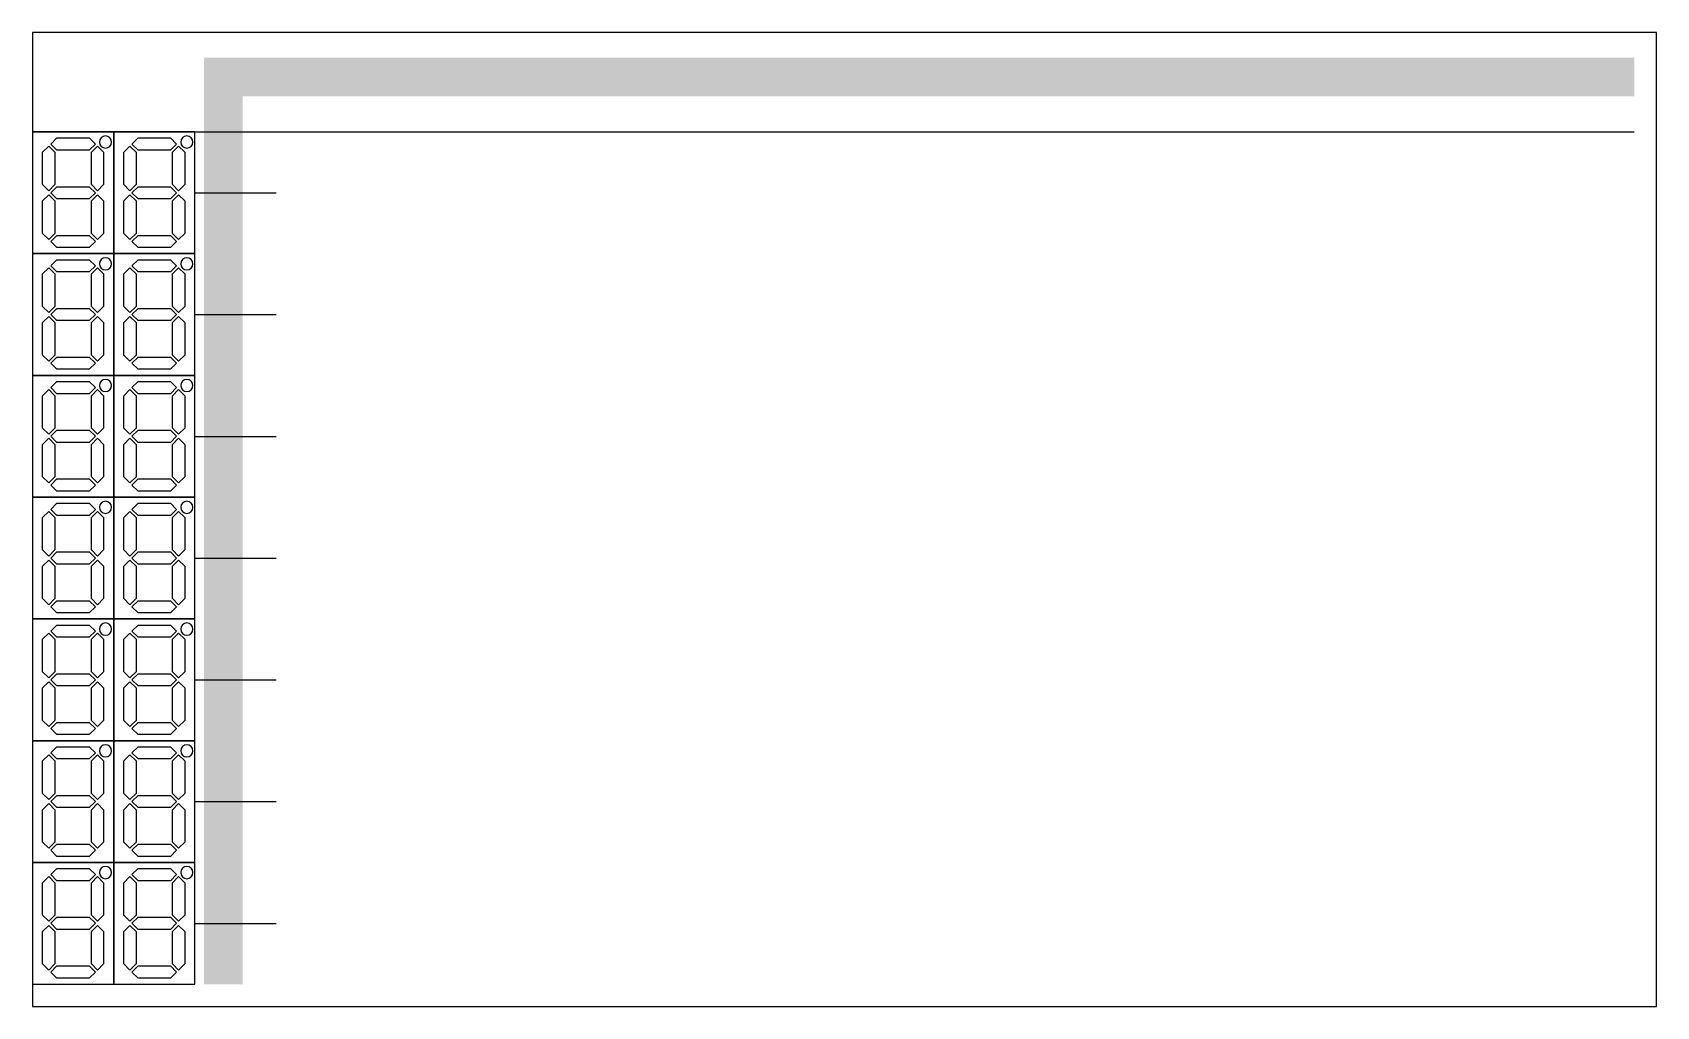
# Model space of a CAD drawing. Extents: x 0 to 800, y 0 to 480.
import ezdxf

# ---------------------------------------------------------------- set-up
doc = ezdxf.new("R2010")
doc.units = 0
doc.layers.get('0').update_dxf_attribs({"linetype": 'CONTINUOUS'})

# ---------------------------------------------------------------- blocks, each defined once
blk = doc.blocks.new('7SEGSMALL')
for points in [[(0, 0), (0, 60), (40, 60), (40, 0)], [(28, 51), (31, 54), (28, 57), (12, 57), (9, 54), (12, 51)], [(11, 50), (8, 53), (5, 50), (5, 34), (8, 31), (11, 34)], [(35, 50), (32, 53), (29, 50), (29, 34), (32, 31), (35, 34)], [(28, 27), (31, 30), (28, 33), (12, 33), (9, 30), (12, 27)], [(11, 26), (8, 29), (5, 26), (5, 10), (8, 7), (11, 10)], [(35, 26), (32, 29), (29, 26), (29, 10), (32, 7), (35, 10)], [(28, 3), (31, 6), (28, 9), (12, 9), (9, 6), (12, 3)]]:
    blk.add_lwpolyline(points, close=True)
blk.add_circle((36, 5), 3)

msp = doc.modelspace()

# ---------------------------------------------------------------- linework, layer by layer
for p, q in [((0, 431), (789, 431)), ((80, 400.973702), (120, 400.973702)), ((80, 340.973702), (120, 340.973702)), ((80, 280.973702), (120, 280.973702)), ((80, 220.973702), (120, 220.973702)), ((80, 160.973702), (120, 160.973702)), ((80, 100.973702), (120, 100.973702)), ((80, 40.973702), (120, 40.973702))]:
    msp.add_line(p, q)
msp.add_lwpolyline([(0, 480), (0, 0), (800, 0), (800, 480)], close=True)
for points in [[(103.513149, 11), (84.486851, 11), (103.513149, 448.486851), (84.486851, 467.513149)], [(103.513149, 448.486851), (84.486851, 467.513149), (789, 448.486851), (789, 467.513149)]]:
    msp.add_trace(points)

# ---------------------------------------------------------------- block references
at = {"xscale": -1, "rotation": 180}
for p in [(0, 431), (40, 431), (0, 371), (40, 371), (0, 311), (40, 311), (0, 251), (40, 251), (0, 191), (40, 191), (0, 131), (40, 131), (0, 71), (40, 71)]:
    msp.add_blockref('7SEGSMALL', p, dxfattribs=at)

doc.saveas('drawing.dxf')
